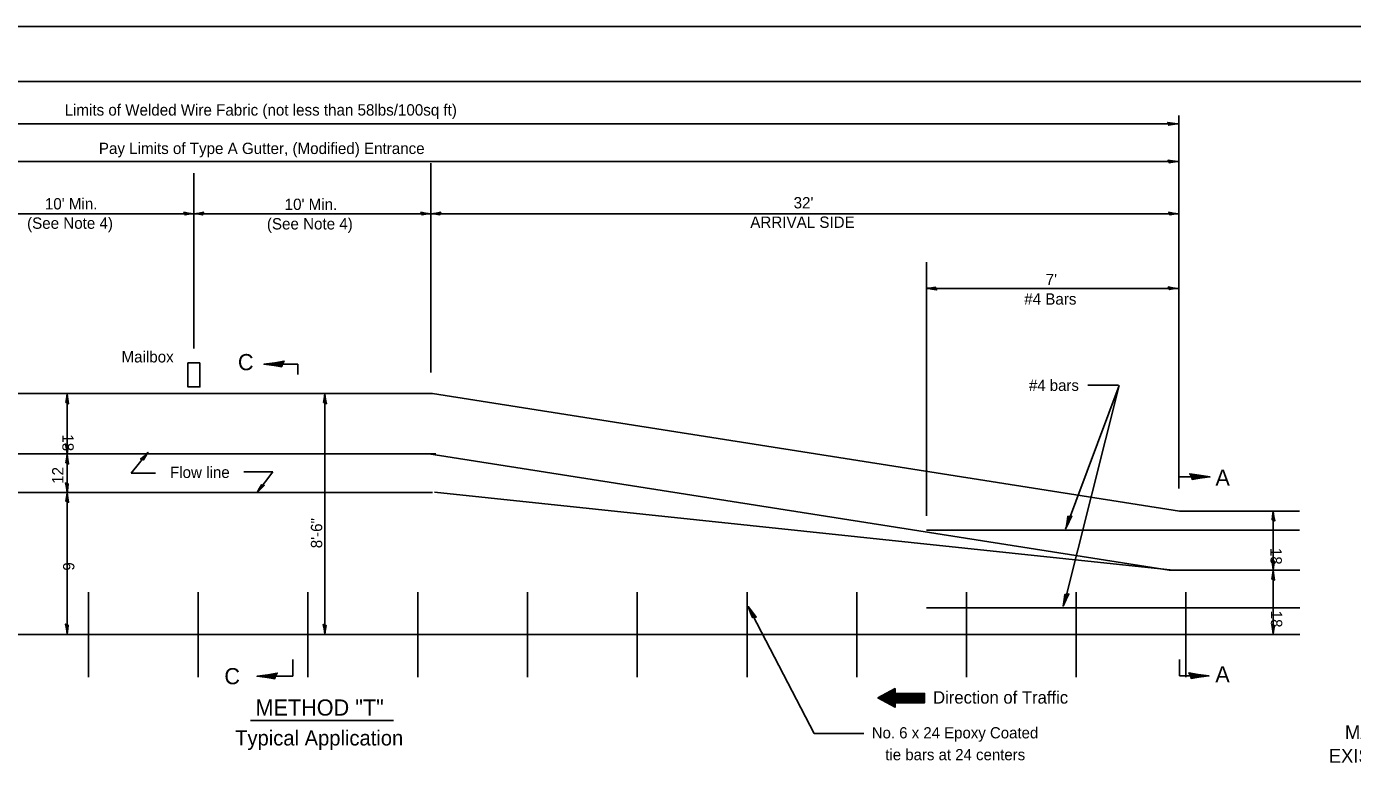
# Model space of a CAD drawing. Extents: x -0.02 to 2.83, y -0.07 to 1.83.
# Drawn here: x 0.87 to 1.877, y 1.263 to 1.833 of the extents above; entities that cross this region are included whole.
import ezdxf

# ---------------------------------------------------------------- set-up
doc = ezdxf.new("R2010")
doc.units = 0
for name, color, linetype in [('RD_Pr_Roadway_Dimensions', 7, 'Continuous'), ('RD_Pr_Roadway_Notes', 7, 'Continuous'), ('SH_General_Details', 7, 'Continuous'), ('SH_Printer_Plotting_Border', 7, 'Continuous'), ('STG_Traffic_Control', 7, 'Continuous')]:
    doc.layers.add(name, color=color, linetype=linetype)

msp = doc.modelspace()

# ---------------------------------------------------------------- linework, layer by layer
at = {"layer": 'RD_Pr_Roadway_Dimensions'}
for p, q in [((1.7454, 1.4824), (1.7454, 1.7657)), ((1.7454, 1.7593), (0.4391, 1.7593)), ((1.7454, 1.7308), (0.4391, 1.7308)), ((0.9974, 1.5887), (0.9974, 1.7219)), ((1.1774, 1.5705), (1.1774, 1.7296)), ((0.8146, 1.6912), (1.1774, 1.6912)), ((1.1774, 1.6912), (1.7454, 1.6912)), ((1.5537, 1.4616), (1.5537, 1.6543)), ((1.7448, 1.6344), (1.5537, 1.6344)), ((0.9012, 1.5539), (0.9012, 1.516)), ((1.0969, 1.5546), (1.0969, 1.3716)), ((0.9012, 1.516), (0.9012, 1.4793)), ((0.9012, 1.4793), (0.9012, 1.3716))]:
    msp.add_line(p, q, dxfattribs=at)
for points in [[(1.7376, 1.7595), (1.7378, 1.7584), (1.7407, 1.7589), (1.7444, 1.7594), (1.7405, 1.7599), (1.737, 1.7605), (1.7376, 1.7595), (1.7379, 1.7588), (1.7419, 1.7594), (1.7375, 1.7601), (1.7382, 1.7593), (1.74, 1.7594), (1.7383, 1.7596)], [(1.7379, 1.7308), (1.7381, 1.7298), (1.7409, 1.7302), (1.7446, 1.7307), (1.7407, 1.7312), (1.7373, 1.7318), (1.7379, 1.7308), (1.7382, 1.7301), (1.7422, 1.7307), (1.7378, 1.7315), (1.7384, 1.7306), (1.7403, 1.7307), (1.7385, 1.731)], [(0.9905, 1.6912), (0.9908, 1.6902), (0.9936, 1.6907), (0.9973, 1.6912), (0.9934, 1.6917), (0.9899, 1.6923), (0.9905, 1.6912), (0.9908, 1.6906), (0.9948, 1.6912), (0.9905, 1.6919), (0.9911, 1.6911), (0.9929, 1.6912), (0.9912, 1.6914)], [(1.0042, 1.6913), (1.004, 1.6903), (1.0012, 1.6907), (0.9975, 1.6912), (1.0014, 1.6917), (1.0048, 1.6923), (1.0042, 1.6913), (1.0039, 1.6906), (0.9999, 1.6912), (1.0043, 1.6919), (1.0037, 1.6911), (1.0018, 1.6912), (1.0036, 1.6915)], [(1.1705, 1.6913), (1.1708, 1.6903), (1.1736, 1.6907), (1.1773, 1.6912), (1.1734, 1.6917), (1.1699, 1.6923), (1.1705, 1.6913), (1.1709, 1.6906), (1.1748, 1.6912), (1.1705, 1.6919), (1.1711, 1.6911), (1.173, 1.6912), (1.1712, 1.6915)], [(1.1843, 1.6913), (1.1841, 1.6903), (1.1812, 1.6907), (1.1775, 1.6912), (1.1815, 1.6917), (1.1849, 1.6923), (1.1843, 1.6913), (1.184, 1.6906), (1.18, 1.6912), (1.1844, 1.6919), (1.1837, 1.6911), (1.1819, 1.6912), (1.1837, 1.6915)], [(1.7384, 1.6913), (1.7386, 1.6902), (1.7415, 1.6907), (1.7452, 1.6912), (1.7412, 1.6917), (1.7378, 1.6923), (1.7384, 1.6913), (1.7387, 1.6906), (1.7427, 1.6912), (1.7383, 1.6919), (1.739, 1.6911), (1.7408, 1.6912), (1.739, 1.6915)], [(1.5608, 1.6344), (1.5605, 1.6354), (1.5577, 1.635), (1.554, 1.6345), (1.5579, 1.6339), (1.5614, 1.6333), (1.5608, 1.6344), (1.5605, 1.635), (1.5565, 1.6345), (1.5608, 1.6337), (1.5602, 1.6346), (1.5584, 1.6344), (1.5601, 1.6342)], [(1.738, 1.6345), (1.7382, 1.6335), (1.741, 1.634), (1.7447, 1.6344), (1.7408, 1.635), (1.7374, 1.6356), (1.738, 1.6345), (1.7383, 1.6339), (1.7423, 1.6344), (1.7379, 1.6352), (1.7385, 1.6344), (1.7404, 1.6345), (1.7386, 1.6347)], [(0.9013, 1.5475), (0.9003, 1.5478), (0.9007, 1.5506), (0.9012, 1.5543), (0.9017, 1.5504), (0.9023, 1.5469), (0.9013, 1.5475), (0.9006, 1.5478), (0.9012, 1.5518), (0.902, 1.5475), (0.9011, 1.5481), (0.9012, 1.5499), (0.9015, 1.5482)], [(1.097, 1.5475), (1.096, 1.5478), (1.0965, 1.5506), (1.0969, 1.5543), (1.0975, 1.5504), (1.0981, 1.5469), (1.097, 1.5475), (1.0964, 1.5478), (1.0969, 1.5518), (1.0977, 1.5475), (1.0968, 1.5481), (1.097, 1.5499), (1.0972, 1.5482)], [(0.9011, 1.5155), (0.9021, 1.5153), (0.9017, 1.5124), (0.9012, 1.5088), (0.9006, 1.5127), (0.9, 1.5161), (0.9011, 1.5155), (0.9018, 1.5152), (0.9012, 1.5112), (0.9004, 1.5156), (0.9013, 1.515), (0.9012, 1.5131), (0.9009, 1.5149)], [(0.9013, 1.5018), (0.9003, 1.502), (0.9007, 1.5048), (0.9012, 1.5085), (0.9017, 1.5046), (0.9023, 1.5012), (0.9013, 1.5018), (0.9006, 1.5021), (0.9012, 1.5061), (0.902, 1.5017), (0.9011, 1.5023), (0.9012, 1.5042), (0.9015, 1.5024)], [(0.9011, 1.4861), (0.9021, 1.4859), (0.9017, 1.483), (0.9012, 1.4793), (0.9006, 1.4833), (0.9, 1.4867), (0.9011, 1.4861), (0.9018, 1.4858), (0.9012, 1.4818), (0.9004, 1.4862), (0.9013, 1.4855), (0.9012, 1.4837), (0.9009, 1.4855)], [(0.9013, 1.4726), (0.9003, 1.4728), (0.9007, 1.4757), (0.9012, 1.4793), (0.9017, 1.4754), (0.9023, 1.472), (0.9013, 1.4726), (0.9006, 1.4729), (0.9012, 1.4769), (0.902, 1.4725), (0.9011, 1.4732), (0.9012, 1.475), (0.9015, 1.4732)], [(0.9011, 1.3789), (0.9021, 1.3786), (0.9017, 1.3758), (0.9012, 1.3721), (0.9006, 1.376), (0.9, 1.3795), (0.9011, 1.3789), (0.9018, 1.3786), (0.9012, 1.3746), (0.9004, 1.3789), (0.9013, 1.3783), (0.9012, 1.3765), (0.9009, 1.3782)], [(1.0968, 1.3787), (1.0978, 1.3785), (1.0974, 1.3756), (1.0969, 1.3719), (1.0963, 1.3759), (1.0957, 1.3793), (1.0968, 1.3787), (1.0975, 1.3784), (1.0969, 1.3744), (1.0961, 1.3788), (1.097, 1.3781), (1.0969, 1.3763), (1.0966, 1.3781)]]:
    msp.add_lwpolyline(points, dxfattribs=at)
at = {"layer": 'RD_Pr_Roadway_Notes'}
for p, q in [((1.7, 1.5608), (1.6583, 1.3946)), ((1.7, 1.5608), (1.6594, 1.4516)), ((1.6762, 1.5609), (1.6996, 1.5609)), ((0.9499, 1.494), (0.9625, 1.5099)), ((0.9684, 1.494), (0.9499, 1.494)), ((1.0354, 1.4951), (1.0573, 1.4951)), ((1.0573, 1.4951), (1.0455, 1.4795)), ((1.4684, 1.2964), (1.4184, 1.3928)), ((1.0405, 1.3063), (1.149, 1.3063)), ((1.4684, 1.2964), (1.5061, 1.2964))]:
    msp.add_line(p, q, dxfattribs=at)
for points in [[(0.9582, 1.5046), (0.9592, 1.5042), (0.9606, 1.5067), (0.9625, 1.5099), (0.9596, 1.5071), (0.957, 1.5048), (0.9582, 1.5046), (0.9589, 1.5045), (0.961, 1.5079), (0.9577, 1.505), (0.9587, 1.505), (0.9598, 1.5065), (0.9585, 1.5053)], [(1.0497, 1.4849), (1.0487, 1.4853), (1.0473, 1.4828), (1.0455, 1.4795), (1.0483, 1.4823), (1.0509, 1.4847), (1.0497, 1.4849), (1.0489, 1.485), (1.047, 1.4815), (1.0502, 1.4845), (1.0492, 1.4845), (1.0481, 1.483), (1.0494, 1.4842)], [(1.6625, 1.4613), (1.6611, 1.4613), (1.6606, 1.4574), (1.6598, 1.4525), (1.662, 1.4574), (1.6641, 1.4617), (1.6625, 1.4613), (1.6615, 1.4611), (1.6608, 1.4557), (1.6634, 1.4611), (1.662, 1.4606), (1.6615, 1.4581), (1.6625, 1.4604)], [(1.6603, 1.402), (1.6589, 1.4021), (1.6584, 1.3982), (1.6575, 1.3932), (1.6598, 1.3981), (1.6619, 1.4024), (1.6603, 1.402), (1.6593, 1.4019), (1.6585, 1.3964), (1.6612, 1.4018), (1.6598, 1.4013), (1.6593, 1.3989), (1.6603, 1.4011)], [(1.4229, 1.3848), (1.4216, 1.3844), (1.4202, 1.3881), (1.4184, 1.3928), (1.4216, 1.3885), (1.4245, 1.3848), (1.4229, 1.3848), (1.4219, 1.3847), (1.42, 1.3899), (1.4238, 1.3852), (1.4223, 1.3854), (1.4213, 1.3876), (1.4227, 1.3857)]]:
    msp.add_lwpolyline(points, dxfattribs=at)
at = {"layer": 'SH_General_Details'}
for p, q in [((2.8333, 1.8333), (0, 1.8333)), ((1.0764, 1.5769), (1.0506, 1.5769)), ((1.0764, 1.5691), (1.0764, 1.5769)), ((0.8141, 1.5546), (1.1787, 1.5546)), ((1.7459, 1.4652), (1.1787, 1.5546)), ((1.1812, 1.5087), (0.8141, 1.5087)), ((1.1759, 1.5089), (1.738, 1.4204)), ((1.7454, 1.4824), (1.7454, 1.4913)), ((1.7454, 1.4913), (1.769, 1.4913)), ((1.1787, 1.4794), (0.8141, 1.4794)), ((1.1801, 1.4797), (1.7412, 1.4205)), ((1.837, 1.4652), (1.7459, 1.4652)), ((1.8171, 1.4652), (1.8171, 1.3716)), ((1.837, 1.4508), (1.5537, 1.4508)), ((1.8374, 1.4204), (1.738, 1.4204)), ((0.9175, 1.4038), (0.9175, 1.3392)), ((1.0008, 1.4038), (1.0008, 1.3392)), ((1.0841, 1.4038), (1.0841, 1.3392)), ((1.1675, 1.4038), (1.1675, 1.3392)), ((1.2508, 1.4038), (1.2508, 1.3392)), ((1.3341, 1.4038), (1.3341, 1.3392)), ((1.4175, 1.4038), (1.4175, 1.3392)), ((1.5008, 1.4038), (1.5008, 1.3392)), ((1.5841, 1.4038), (1.5841, 1.3392)), ((1.6675, 1.4038), (1.6675, 1.3392)), ((1.7508, 1.4038), (1.7508, 1.3392)), ((1.8374, 1.3919), (1.5537, 1.3919)), ((0.3411, 1.3716), (1.8374, 1.3716)), ((1.0725, 1.3399), (1.0725, 1.3525)), ((1.7459, 1.3525), (1.7459, 1.3401)), ((1.0725, 1.3399), (1.0454, 1.3399)), ((1.7459, 1.3401), (1.7683, 1.3401))]:
    msp.add_line(p, q, dxfattribs=at)
for points in [[(0.1667, 1.7917), (2.7917, 1.7917), (2.7917, 0.0417), (0.1667, 0.0417)], [(1.002, 1.5779), (0.9929, 1.5779), (0.9929, 1.5596), (1.002, 1.5596)]]:
    msp.add_lwpolyline(points, close=True, dxfattribs=at)
msp.add_lwpolyline([(1.5169, 1.3234), (1.5299, 1.3163), (1.5299, 1.3198), (1.5523, 1.3198), (1.5523, 1.3269), (1.5299, 1.3269), (1.5299, 1.3305), (1.5169, 1.3234), (1.5296, 1.3168), (1.5295, 1.3201), (1.5521, 1.3201), (1.5521, 1.3267), (1.5296, 1.3267), (1.5295, 1.33), (1.5174, 1.3234), (1.5294, 1.3172), (1.5292, 1.3204), (1.5517, 1.3204), (1.5517, 1.3264), (1.5294, 1.3263), (1.5292, 1.3293), (1.5182, 1.3234), (1.5289, 1.318), (1.5288, 1.3205), (1.5515, 1.3207), (1.5514, 1.3262), (1.529, 1.3261), (1.5288, 1.3286), (1.5191, 1.3234), (1.5285, 1.3187), (1.5285, 1.3209), (1.5511, 1.3209), (1.551, 1.326), (1.5288, 1.3257), (1.5285, 1.3279), (1.5203, 1.3234), (1.528, 1.3192), (1.528, 1.3213), (1.5508, 1.3213), (1.5505, 1.3256), (1.5286, 1.3254), (1.5283, 1.3273), (1.5211, 1.3234), (1.5275, 1.3198), (1.5275, 1.3215), (1.5505, 1.3216), (1.5503, 1.3253), (1.5283, 1.3252), (1.5281, 1.3267), (1.522, 1.3234), (1.527, 1.3205), (1.527, 1.322), (1.5501, 1.322), (1.5501, 1.3249), (1.528, 1.3249), (1.528, 1.3262), (1.523, 1.3234), (1.5265, 1.3213), (1.5266, 1.3222), (1.5497, 1.3223), (1.5497, 1.3246), (1.5278, 1.3247), (1.5275, 1.3255), (1.524, 1.3234), (1.526, 1.3221), (1.5261, 1.3226), (1.5492, 1.3227), (1.5494, 1.3243), (1.5276, 1.3243), (1.5274, 1.3252), (1.5246, 1.3234), (1.5257, 1.3228), (1.5489, 1.323), (1.5489, 1.3241), (1.5273, 1.3242), (1.5272, 1.3246), (1.5253, 1.3233), (1.5259, 1.323), (1.5485, 1.3233), (1.5485, 1.3239), (1.5269, 1.3241), (1.5261, 1.3235), (1.5482, 1.3235), (1.5481, 1.3237), (1.5266, 1.3239)], dxfattribs=at)
at = {"layer": 'SH_Printer_Plotting_Border'}
msp.add_lwpolyline([(0, 0), (2.8333, 0), (2.8333, 1.8333), (0, 1.8333)], close=True, dxfattribs=at)
at = {"layer": 'STG_Traffic_Control'}
for points in [[(1.0647, 1.5771), (1.0642, 1.575), (1.0583, 1.5759), (1.0506, 1.5769), (1.0588, 1.578), (1.0659, 1.5792), (1.0647, 1.5771), (1.0641, 1.5757), (1.0557, 1.5769), (1.0648, 1.5785), (1.0635, 1.5767), (1.0597, 1.5769), (1.0633, 1.5775)], [(1.7549, 1.4915), (1.7554, 1.4894), (1.7613, 1.4903), (1.769, 1.4913), (1.7608, 1.4925), (1.7537, 1.4937), (1.7549, 1.4915), (1.7555, 1.4901), (1.7639, 1.4913), (1.7548, 1.4929), (1.7561, 1.4912), (1.7599, 1.4914), (1.7562, 1.492)], [(1.8172, 1.4585), (1.8162, 1.4587), (1.8166, 1.4615), (1.8171, 1.4652), (1.8176, 1.4613), (1.8182, 1.4579), (1.8172, 1.4585), (1.8165, 1.4588), (1.8171, 1.4628), (1.8179, 1.4584), (1.817, 1.459), (1.8171, 1.4609), (1.8174, 1.4591)], [(1.817, 1.4276), (1.818, 1.4274), (1.8176, 1.4245), (1.8171, 1.4208), (1.8166, 1.4248), (1.8159, 1.4282), (1.817, 1.4276), (1.8177, 1.4273), (1.8171, 1.4233), (1.8163, 1.4277), (1.8172, 1.427), (1.8171, 1.4252), (1.8168, 1.427)], [(1.8171, 1.4135), (1.8161, 1.4137), (1.8165, 1.4166), (1.817, 1.4202), (1.8175, 1.4163), (1.8181, 1.4129), (1.8171, 1.4135), (1.8164, 1.4138), (1.817, 1.4178), (1.8177, 1.4134), (1.8169, 1.414), (1.817, 1.4159), (1.8173, 1.4141)], [(1.817, 1.3787), (1.818, 1.3785), (1.8176, 1.3757), (1.8171, 1.372), (1.8166, 1.3759), (1.8159, 1.3793), (1.817, 1.3787), (1.8177, 1.3784), (1.8171, 1.3744), (1.8163, 1.3788), (1.8172, 1.3782), (1.8171, 1.3763), (1.8168, 1.3781)], [(1.0595, 1.3401), (1.059, 1.338), (1.053, 1.3389), (1.0454, 1.3399), (1.0536, 1.341), (1.0607, 1.3423), (1.0595, 1.3401), (1.0588, 1.3387), (1.0505, 1.3399), (1.0596, 1.3415), (1.0583, 1.3397), (1.0545, 1.34), (1.0581, 1.3405)], [(1.7542, 1.3403), (1.7547, 1.3382), (1.7606, 1.3391), (1.7683, 1.3401), (1.7601, 1.3413), (1.753, 1.3425), (1.7542, 1.3403), (1.7548, 1.3389), (1.7632, 1.3401), (1.7541, 1.3417), (1.7554, 1.3399), (1.7592, 1.3402), (1.7556, 1.3407)]]:
    msp.add_lwpolyline(points, dxfattribs=at)

# ---------------------------------------------------------------- texts
at = {"layer": 'RD_Pr_Roadway_Dimensions'}
for s, height, p in [('Limits of Welded Wire Fabric (not less than 58lbs/100sq ft)', 0.008601, (0.8993, 1.7657)), ('Pay Limits of Type A Gutter, (Modified) Entrance', 0.008601, (0.9253, 1.7365)), ("10' Min.", 0.0086, (0.8843, 1.6944)), ("10' Min.", 0.0086, (1.0664, 1.694)), ("32'", 0.0086, (1.4529, 1.6952)), ('(See Note 4)', 0.008601, (0.8708, 1.6797)), ('(See Note 4)', 0.008601, (1.0529, 1.6792)), ('ARRIVAL SIDE', 0.008601, (1.42, 1.6804)), ("7'", 0.0086, (1.6443, 1.6369)), ('#4 Bars', 0.0086, (1.628, 1.6221))]:
    msp.add_text(s, height=height, dxfattribs=at).set_placement(p)
for s, rotation, p in [('18', 270, (0.8976, 1.5236)), ('12', 90, (0.8984, 1.486)), ('8\'-6"', 90, (1.0949, 1.4371)), ('6', 270, (0.8981, 1.4265))]:
    msp.add_text(s, height=0.0086, rotation=rotation, dxfattribs=at).set_placement(p)
at = {"layer": 'RD_Pr_Roadway_Notes'}
for s, height, p in [('Mailbox', 0.0086, (0.9425, 1.5782)), ('#4 bars', 0.0085, (1.6316, 1.5566)), ('Flow line', 0.0086, (0.9793, 1.4905)), ('METHOD "T"', 0.01229, (1.0442, 1.31)), ('Direction of Traffic', 0.00945, (1.5588, 1.3191)), ('Typical Application', 0.011447, (1.0288, 1.2873)), ('No. 6 x 24 Epoxy Coated', 0.008505, (1.5122, 1.2927)), ('MATCH', 0.0105, (1.8715, 1.2922)), ('tie bars at 24 centers', 0.008505, (1.5225, 1.2761)), ('EXISTING', 0.0105, (1.8592, 1.2742))]:
    msp.add_text(s, height=height, dxfattribs=at).set_placement(p)
at = {"layer": 'SH_General_Details'}
for s, p in [('C', (1.0309, 1.5723)), ('A', (1.7732, 1.4846)), ('C', (1.0206, 1.3338)), ('A', (1.7731, 1.3352))]:
    msp.add_text(s, height=0.0123, dxfattribs=at).set_placement(p)
for p in [(1.815, 1.4374), (1.8153, 1.3897)]:
    msp.add_text('18', height=0.0086, rotation=270, dxfattribs=at).set_placement(p)

doc.saveas('drawing.dxf')
